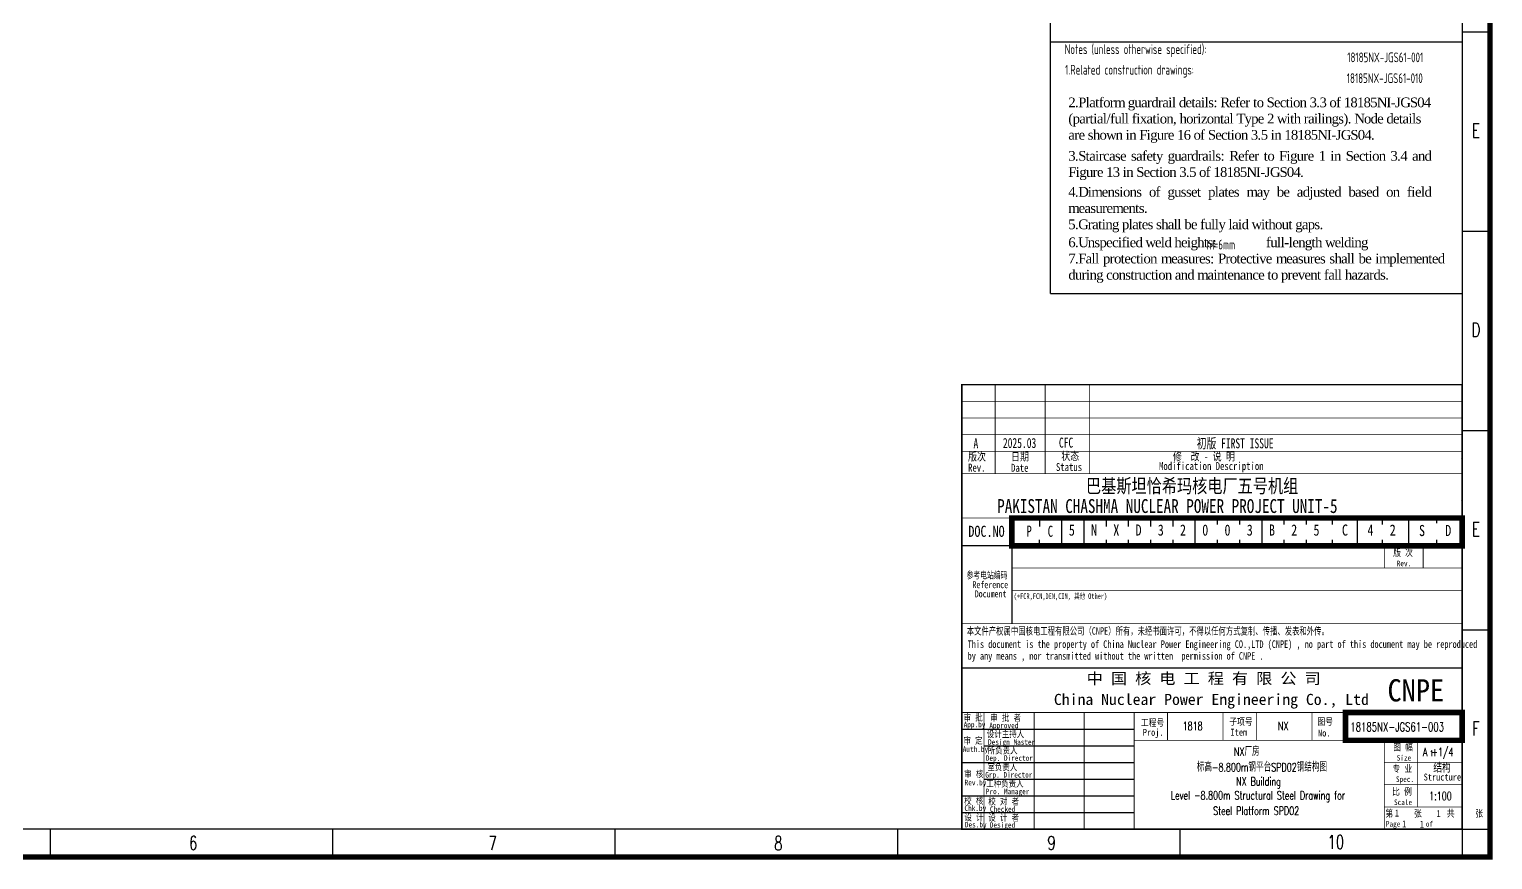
# Model space of a CAD drawing. Extents: x -110916 to 14423, y -159679 to 774005.
# Drawn here: x -58266 to -5616, y 512006 to 541900 of the extents above; entities that cross this region are included whole.
import ezdxf
from ezdxf.enums import TextEntityAlignment as Align

# ---------------------------------------------------------------- set-up
doc = ezdxf.new("R2010")
doc.units = 0
doc.linetypes.add('CONTINOUS', pattern=[0])
doc.layers.get('0').update_dxf_attribs({"linetype": 'CONTINUOUS'})
for name, color, linetype in [('1', 1, 'CONTINUOUS'), ('C77(文本)', 3, 'CONTINUOUS'), ('PUB_TEXT', 7, 'CONTINUOUS'), ('TK', 7, 'CONTINUOUS'), ('图框', 4, 'CONTINOUS'), ('标注', 3, 'CONTINUOUS')]:
    doc.layers.add(name, color=color, linetype=linetype)
doc.layers.add('_TSZ_PLOT_MARK', color=1, linetype='CONTINUOUS', plot=False)
doc.styles.add('CHINESE-3', font='romand.shx', dxfattribs={"width": 0.8, "bigfont": 'ochinese.shx'})
doc.styles.add('HZ', font='TXT.shx', dxfattribs={"width": 0.7, "bigfont": 'hz.shx'})
doc.styles.add('RH', font='romans.shx', dxfattribs={"width": 0.7, "bigfont": 'hz.shx'})
doc.styles.add('ROMAND', font='romand.shx', dxfattribs={"width": 0.7, "bigfont": 'ochinese.shx'})
doc.styles.add('TSSD_Rein', font='Tssdeng.shx', dxfattribs={"width": 0.7, "bigfont": 'hztxt.shx'})
doc.styles.add('宋体', font='', dxfattribs={"width": 0.7})
doc.styles.add('汉字', font='STFANGSO.TTF', dxfattribs={"width": 0.8, "height": 4})
doc.styles.get('宋体').set_extended_font_data('SimSun')

# ---------------------------------------------------------------- blocks, each defined once
blk = doc.blocks.new('*U53')
at = {"layer": '图框'}
blk.add_line((0, 500), (0, -500), dxfattribs=at)
blk = doc.blocks.new('*U54')
at = {"color": 0, "linetype": 'ByBlock', "lineweight": -2, "transparency": 16777216}
for p in [(50800, 0), (60960, 0), (71120, 0), (81280, 0), (91440, 0)]:
    blk.add_blockref('*U53', p, dxfattribs=at)

msp = doc.modelspace()

# ---------------------------------------------------------------- linework, layer by layer
at = {"color": 1}
for p, q in [((-21522, 532391), (-21522, 570506)), ((-21522, 541442), (-6708, 541442)), ((-21522, 532391), (-6708, 532391))]:
    msp.add_line(p, q, dxfattribs=at)
at = {"color": 4, "linetype": 'Continuous'}
msp.add_line((-22916, 524306), (-22916, 520506), dxfattribs=at)
at = {"color": 4}
msp.add_line((-21916, 524306), (-21916, 524006), dxfattribs=at)
at = {"layer": '1', "color": 4}
for p, q in [((-6749, 526442), (-6749, 526442)), ((-6749, 526442), (-6749, 526442)), ((-6749, 526442), (-6749, 526442)), ((-6749, 526442), (-6749, 526442)), ((-6749, 526442), (-6749, 526442)), ((-6749, 526442), (-6749, 526442)), ((-6749, 526442), (-6749, 526442)), ((-6749, 526442), (-6749, 526442)), ((-6716, 519112), (-6716, 526442)), ((-6716, 519112), (-6716, 526442)), ((-6746, 524931), (-6746, 524931)), ((-6746, 524931), (-6746, 524931)), ((-6746, 524931), (-6746, 524931)), ((-6746, 524931), (-6746, 524931)), ((-21916, 524206), (-21916, 524206)), ((-21116, 523306), (-21116, 524306)), ((-20316, 523306), (-20316, 524306)), ((-19516, 524006), (-19516, 524306)), ((-18716, 524006), (-18716, 524306)), ((-17916, 524006), (-17916, 524306)), ((-17116, 524006), (-17116, 524306)), ((-16316, 523306), (-16316, 524306)), ((-15516, 524077), (-15516, 524306)), ((-14716, 524077), (-14716, 524306)), ((-13916, 523306), (-13916, 524306)), ((-13116, 524077), (-13116, 524306)), ((-12316, 524077), (-12316, 524306)), ((-11379, 524077), (-11379, 524306)), ((-10479, 523327), (-10479, 524327)), ((-9579, 524077), (-9579, 524277)), ((-8629, 523306), (-8629, 524306)), ((-7629, 524127), (-7629, 524317)), ((-21916, 523306), (-21916, 523527)), ((-19516, 523306), (-19516, 523527)), ((-18716, 523306), (-18716, 523527)), ((-17916, 523306), (-17916, 523527)), ((-17116, 523306), (-17116, 523527)), ((-15516, 523306), (-15516, 523527)), ((-14716, 523306), (-14716, 523527)), ((-13116, 523306), (-13116, 523527)), ((-12316, 523306), (-12316, 523527)), ((-11379, 523277), (-11379, 523527)), ((-9579, 523327), (-9579, 523527)), ((-7629, 523327), (-7629, 523527)), ((-6716, 523306), (-24716, 523306)), ((-24716, 516706), (-18516, 516706)), ((-23916, 516106), (-18516, 516106)), ((-24716, 515506), (-18516, 515506)), ((-23916, 514906), (-18516, 514906)), ((-24716, 514306), (-18516, 514306)), ((-24716, 513706), (-18516, 513706)), ((-6716, 513106), (-24716, 513106)), ((-6716, 513106), (-24716, 513106)), ((-6716, 513106), (-24716, 513106)), ((-6716, 513106), (-24716, 513106)), ((-6716, 513106), (-24716, 513106)), ((-6716, 513106), (-24716, 513106))]:
    msp.add_line(p, q, dxfattribs=at)
at = {"layer": '1', "color": 4, "ltscale": 0.8}
msp.add_line((-24716, 522695), (-24716, 516546), dxfattribs=at)
at = {"layer": '1', "color": 4, "const_width": 50}
for points in [[(-24716, 513106), (-6716, 513106), (-6716, 529106), (-24716, 529106)], [(-24716, 518906), (-6716, 518906), (-6716, 513106), (-24716, 513106)]]:
    msp.add_lwpolyline(points, close=True, dxfattribs=at)
at = {"layer": '1', "color": 4}
for points, const_width in [([(-23516, 529106), (-23516, 525906)], 30), ([(-21716, 529106), (-21716, 525906)], 30), ([(-20116, 529106), (-20116, 525906)], 30), ([(-24716, 528506), (-6716, 528506)], 30), ([(-24716, 527906), (-6716, 527906)], 30), ([(-24716, 527306), (-6716, 527306)], 30), ([(-24716, 526706), (-6716, 526706)], 30), ([(-24716, 525906), (-6716, 525906)], 30), ([(-24716, 524306), (-6716, 524306)], 30), ([(-22916, 524306), (-22916, 520506)], 30), ([(-24716, 523306), (-6716, 523306)], 30), ([(-9516, 523306), (-9516, 522506)], 30), ([(-8116, 523306), (-8116, 522506)], 30), ([(-22916, 522506), (-6716, 522506)], 30), ([(-22916, 521706), (-6716, 521706)], 30), ([(-24716, 520506), (-6716, 520506)], 30), ([(-24716, 517306), (-6716, 517306)], 30), ([(-23916, 517306), (-23916, 513106)], 30), ([(-23916, 517306), (-23916, 513106)], 30), ([(-22116, 517306), (-22116, 513106)], 30), ([(-20316, 517306), (-20316, 513106)], 30), ([(-18516, 517306), (-18516, 513106)], 30), ([(-17316, 517306), (-17316, 516306)], 25), ([(-15316, 517306), (-15316, 516306)], 25), ([(-14116, 517306), (-14116, 516306)], 25), ([(-12116, 517306), (-12116, 516306)], 25), ([(-10916, 517306), (-10916, 516306)], 25), ([(-18516, 516306), (-6716, 516306)], 30), ([(-9516, 516306), (-9516, 513106)], 30), ([(-8316, 516306), (-8316, 513906)], 25), ([(-6716, 515506), (-9516, 515506)], 25), ([(-6716, 514706), (-9516, 514706)], 25), ([(-6716, 513906), (-9516, 513906)], 25)]:
    msp.add_lwpolyline(points, dxfattribs=dict(at, const_width=const_width))
at = {"layer": '_TSZ_PLOT_MARK', "const_width": 200}
for points in [[(-110816, 512106), (-5716, 512106), (-5716, 571506), (-110816, 571506)], [(-22916, 523306), (-6716, 523306), (-6716, 524306), (-22916, 524306)], [(-10916, 516306), (-6716, 516306), (-6716, 517306), (-10916, 517306)]]:
    msp.add_lwpolyline(points, close=True, dxfattribs=at)
at = {"layer": '_TSZ_PLOT_MARK'}
for points in [[(-110816, 512106), (-5716, 512106), (-5716, 571506), (-110816, 571506)], [(-110816, 512106), (-5716, 512106), (-5716, 571506), (-110816, 571506)], [(-110816, 512106), (-5716, 512106), (-5716, 571506), (-110816, 571506)], [(-22916, 523306), (-6716, 523306), (-6716, 524306), (-22916, 524306)], [(-22916, 523306), (-6716, 523306), (-6716, 524306), (-22916, 524306)], [(-22916, 523306), (-6716, 523306), (-6716, 524306), (-22916, 524306)], [(-10916, 516306), (-6716, 516306), (-6716, 517306), (-10916, 517306)], [(-10916, 516306), (-6716, 516306), (-6716, 517306), (-10916, 517306)], [(-10916, 516306), (-6716, 516306), (-6716, 517306), (-10916, 517306)]]:
    msp.add_lwpolyline(points, close=True, dxfattribs=at)
at = {"layer": '图框'}
for p, q in [((-5716, 571506), (-5716, 512106)), ((-6716, 541806), (-6716, 513106)), ((-6716, 541806), (-6716, 513106)), ((-6716, 541806), (-6716, 513106)), ((-6716, 541806), (-6716, 513106)), ((-6716, 541806), (-5716, 541806)), ((-6716, 534631), (-5716, 534631)), ((-6716, 527456), (-5716, 527456)), ((-6716, 520281), (-5716, 520281)), ((-6716, 513106), (-6716, 512106)), ((-6716, 513106), (-5716, 513106)), ((-5716, 512106), (-110816, 512106))]:
    msp.add_line(p, q, dxfattribs=at)
at = {"layer": '图框', "color": 1}
for p, q in [((-6716, 570506), (-6716, 513106)), ((-6716, 513106), (-108316, 513106))]:
    msp.add_line(p, q, dxfattribs=at)
at = {"layer": '图框', "color": 4}
msp.add_line((-6716, 513106), (-24716, 513106), dxfattribs=at)
msp.add_line((-6716, 513106), (-24716, 513106), dxfattribs=at)
msp.add_line((-6716, 513106), (-24716, 513106), dxfattribs=at)
msp.add_line((-6716, 513106), (-24716, 513106), dxfattribs=at)

# ---------------------------------------------------------------- block references
at = {"linetype": 'Continuous'}
msp.add_blockref('*U54', (-108316, 512606), dxfattribs=at)

# ---------------------------------------------------------------- texts
at = {"color": 4, "linetype": 'Continuous', "style": '宋体', "width": 0.8}
for s, p in [('巴基斯坦恰希玛核电厂五号机组', (-20249, 525213)), ('PAKISTAN CHASHMA NUCLEAR POWER PROJECT UNIT-5', (-23444, 524488))]:
    msp.add_text(s, height=500, dxfattribs=at).set_placement(p)
for s, p in [('5', (-20867, 523554)), ('N', (-20067, 523554)), ('X', (-19267, 523554)), ('D', (-18467, 523554)), ('3', (-17667, 523554)), ('2', (-16867, 523554)), ('0', (-16067, 523554)), ('B', (-13667, 523554)), ('2', (-12867, 523554)), ('5', (-12067, 523554)), ('C', (-11041, 523554)), ('4', (-10122, 523554)), ('2', (-9322, 523554)), ('S', (-8270, 523537)), ('D', (-7326, 523537))]:
    msp.add_text(s, height=400, dxfattribs=at).set_placement(p, align=Align.BOTTOM_LEFT)
at = {"color": 2, "linetype": 'Continuous', "style": '宋体', "width": 0.8}
for s, p in [('0', (-15267, 523554)), ('3', (-14467, 523554))]:
    msp.add_text(s, height=400, dxfattribs=at).set_placement(p, align=Align.BOTTOM_LEFT)
at = {"color": 4, "linetype": 'Continuous', "char_height": 400, "attachment_point": 5, "style": '宋体'}
for s, width, insert in [('P', 577.48, (-22295, 523835)), ('C', 676.01, (-21529, 523827))]:
    msp.add_mtext_dynamic_manual_height_columns(s, width=width, gutter_width=100, heights=[0], dxfattribs=dict(at, insert=insert))
at = {"layer": '1', "color": 4}
for s, height, style, width, p in [('A', 360, '宋体', 0.7, (-24297, 526819)), ('2025.03', 360, '宋体', 0.7, (-23238, 526828)), ('CFC', 360, '宋体', 0.7, (-21223, 526841)), ('初版 FIRST ISSUE', 360, '宋体', 0.7, (-16265, 526815)), ('版次', 288, '汉字', 0.8, (-24491, 526372)), ('日期 ', 288, '汉字', 0.8, (-22946, 526372)), ('状态', 288, '汉字', 0.8, (-21138, 526394)), ('修  改 - 说 明', 288, '汉字', 0.8, (-17121, 526378)), ('Rev.', 288, '汉字', 0.8, (-24491, 525976)), ('Date', 288, '汉字', 0.8, (-22946, 525970)), ('Status', 288, '汉字', 0.8, (-21329, 525998)), ('Modification Description', 288, '汉字', 0.8, (-17621, 526034)), ('DOC.NO', 400, '宋体', 0.8, (-24481, 523628)), ('版 次', 250, '汉字', 0.8, (-9197, 522933)), ('Rev.', 200, '汉字', 0.8, (-9071, 522573)), ('审 批', 240, '汉字', 0.8, (-24652, 517008)), ('审 批 者', 240, '汉字', 0.8, (-23694, 517000)), ('App.by', 200, '汉字', 0.8, (-24649, 516774)), ('设计主持人', 240, '汉字', 0.8, (-23817, 516410)), ('Approved', 200, '汉字', 0.8, (-23726, 516740)), ('Proj.', 250, '汉字', 0.8, (-18206, 516467)), ('Item', 250, '汉字', 0.8, (-15049, 516471)), ('No.', 250, '汉字', 0.8, (-11901, 516443)), ('Auth.by', 200, '汉字', 0.8, (-24683, 515890)), ('审 定', 240, '汉字', 0.8, (-24656, 516178)), ('所负责人', 240, '汉字', 0.8, (-23785, 515824)), ('Design Master', 200, '汉字', 0.8, (-23773, 516142)), ('图 幅', 250, '汉字', 0.8, (-9197, 515933)), ('Dep. Director', 200, '汉字', 0.8, (-23854, 515567)), ('室负责人', 240, '汉字', 0.8, (-23796, 515221)), ('专 业', 250, '汉字', 0.8, (-9224, 515165)), ('Size', 200, '汉字', 0.8, (-9071, 515573)), ('审 核', 240, '汉字', 0.8, (-24632, 514972)), ('Grp. Director', 200, '汉字', 0.8, (-23873, 514964)), ('Spec.', 200, '汉字', 0.8, (-9099, 514805)), ('Structure', 250, '汉字', 0.8, (-8101, 514857)), ('Rev.by', 200, '汉字', 0.8, (-24615, 514684)), ('Pro. Manager', 200, '汉字', 0.8, (-23853, 514365)), ('工种负责人', 240, '汉字', 0.8, (-23839, 514630)), ('比 例', 250, '汉字', 0.8, (-9237, 514336)), ('校 核', 240, '汉字', 0.8, (-24631, 514009)), ('Chk.by', 200, '汉字', 0.8, (-24622, 513765)), ('校 对 者', 240, '汉字', 0.8, (-23763, 513986)), ('Checked', 200, '汉字', 0.8, (-23706, 513728)), ('Scale', 200, '汉字', 0.8, (-9169, 513976)), ('设 计', 240, '汉字', 0.8, (-24623, 513416)), ('Des.by', 200, '汉字', 0.8, (-24607, 513170)), ('设 计 者', 240, '汉字', 0.8, (-23763, 513401)), ('Desiged', 200, '汉字', 0.8, (-23710, 513159)), ('第     张      共     张', 250, '汉字', 0.8, (-9477, 513551)), ('Page       of  ', 200, '汉字', 0.8, (-9461, 513196)), ('1', 250, '汉字', 0.8, (-9137, 513562)), ('1', 250, '汉字', 0.8, (-8876, 513172)), ('1', 250, '汉字', 0.8, (-8239, 513162)), ('1', 250, '汉字', 0.8, (-7642, 513547))]:
    msp.add_text(s, height=height, dxfattribs=dict(at, style=style, width=width)).set_placement(p)
at = {"layer": '1', "color": 4, "ltscale": 0.8}
for s, height, style, width, p in [('参考电站编码', 250, '宋体', 0.7, (-24546, 522127)), ('Reference', 250, '宋体', 0.7, (-24335, 521782)), ('Document', 250, '宋体', 0.7, (-24252, 521452)), ('(+FCR,FCN,DEN,CIN, 其他 Other)', 200, '宋体', 0.7, (-22849, 521396)), ('本文件产权属中国核电工程有限公司（CNPE）所有，未经书面许可，不得以任何方式复制、传播、发表和外传。', 270, '宋体', 0.7, (-24539, 520106)), ('This document is the property of China Nuclear Power Engineering CO.,LTD (CNPE) , no part of this document may be reproduced ', 270, '宋体', 0.7, (-24507, 519632)), ('by any means , nor transmitted without the written  permission of CNPE .', 270, '宋体', 0.7, (-24507, 519208)), ('工程号', 250, '汉字', 0.8, (-18274, 516819)), ('子项号', 250, '汉字', 0.8, (-15094, 516850)), ('图号', 250, '汉字', 0.8, (-11923, 516857))]:
    msp.add_text(s, height=height, dxfattribs=dict(at, style=style, width=width)).set_placement(p)
at = {"layer": '1', "color": 4, "style": '宋体'}
for s, width, p, p2 in [('中 国 核 电 工 程 有 限 公 司', 1.015354, (-20224, 518333), (-11802, 518333)), ('China Nuclear Power Engineering Co., Ltd', 0.990448, (-21403, 517578), (-10071, 517578))]:
    msp.add_text(s, height=400, dxfattribs=dict(at, width=width)).set_placement(p, p2, align=Align.FIT)
at = {"layer": 'C77(文本)', "style": 'TSSD_Rein', "width": 0.7}
for s, p in [(' Notes (unless otherwise specified):   ', (-21164, 541008)), ('18185NX-JGS61-001', (-10850, 540713)), ('1.Related construction drawings:  ', (-21000, 540268)), ('18185NX-JGS61-010', (-10867, 539964)), ('h%%142f', (-15906, 533968)), ('=6mm', (-15650, 533976, 0))]:
    msp.add_text(s, height=350, dxfattribs=at).set_placement(p)
at = {"layer": 'C77(文本)', "char_height": 350, "attachment_point": 1, "style": 'TSSD_Rein'}
for s, width, insert in [('{\\fTimes New Roman|b0|i0|c0|p18;\\W1;\\T0.9;2.Platform guardrail details: Refer to Section 3.3 of 18185NI-JGS04 (partial/full fixation, horizontal Type 2 with railings). Node details are shown in Figure 16 of Section 3.5 in 18185NI-JGS04.}', 13014.8, (-20885, 539442)), ('\\pxqj,t3;{\\fTimes New Roman|b0|i0|c0|p18;\\W1;\\T0.9;3.Staircase safety guardrails: Refer to Figure 1 in Section 3.4 and Figure 13 in Section 3.5 of 18185NI-JGS04.  }', 13014.8, (-20885, 537518)), ('\\pxqj,t3;{\\fTimes New Roman|b0|i0|c0|p18;\\W1;\\T0.9;4.Dimensions of gusset plates may be adjusted based on field measurements.}', 13014.8, (-20885, 536222)), ('\\pxqj,t3;{\\fTimes New Roman|b0|i0|c0|p18;\\W1;\\T0.9;5.Grating plates shall be fully laid without gaps.  }', 13014.8, (-20885, 535053)), ('\\pxqj,t3;{\\fTimes New Roman|b0|i0|c0|p18;\\W1;\\T0.9;6.Unspecified weld heights:               full-length welding   \\P7.Fall protection measures: Protective measures shall be implemented during construction and maintenance to prevent fall hazards.  }', 13490.1, (-20885, 534405))]:
    msp.add_mtext_dynamic_manual_height_columns(s, width=width, gutter_width=5000, heights=[0], dxfattribs=dict(at, insert=insert))
at = {"layer": 'PUB_TEXT', "color": 4, "style": '宋体', "width": 0.891618}
msp.add_text('CNPE', height=800, dxfattribs=at).set_placement((-9402, 517705), (-7361, 517705), align=Align.FIT)
at = {"layer": 'TK', "color": 4}
for s, style, width, p in [('1818', 'ROMAND', 0.7, (-16772, 516669)), ('NX', 'ROMAND', 0.7, (-13342, 516669)), ('结构', 'CHINESE-3', 0.8, (-7752, 515149))]:
    msp.add_text(s, height=300, dxfattribs=dict(at, style=style, width=width)).set_placement(p)
at = {"layer": 'TK', "color": 2, "style": 'RH', "width": 0.7}
for s, p in [('NX厂房', (-14925, 515748)), ('NX Building', (-14849, 514674)), ('Level -8.800m Structural Steel Drawing for', (-17199, 514174)), (' Steel Platform SPD02', (-15819, 513619))]:
    msp.add_text(s, height=300, dxfattribs=at).set_placement(p)
at = {"layer": 'TK', "color": 0, "style": 'ROMAND', "width": 0.7}
for s, height, p in [('A +1/4', 300, (-8126, 515735)), ('1', 200, (-7889, 515735))]:
    msp.add_text(s, height=height, dxfattribs=at).set_placement(p)
at = {"layer": 'TK', "color": 3, "style": 'RH', "width": 0.7}
msp.add_text('标高-8.800m钢平台SPD02钢结构图', height=300, dxfattribs=at).set_placement((-16264, 515186))
at = {"layer": 'TK', "style": 'ROMAND', "width": 0.7}
msp.add_text('1:100', height=300, dxfattribs=at).set_placement((-7901, 514153))
at = {"layer": '图框', "style": 'HZ', "width": 0.7}
for s, p in [('E', (-6220, 538007)), ('D', (-6220, 530832)), ('E', (-6220, 523657)), ('F', (-6220, 516482)), ('6', (-52367, 512361)), ('7', (-41596, 512356)), ('8', (-31316, 512356)), ('9', (-21488, 512361)), ('10', (-11262, 512396))]:
    msp.add_text(s, height=500, dxfattribs=at).set_placement(p, align=Align.CENTER)
at = {"layer": '标注', "color": 4, "ltscale": 0.001, "style": 'ROMAND', "width": 0.7}
msp.add_text('18185NX-JGS61-003', height=320, dxfattribs=at).set_placement((-10737, 516626))

doc.saveas('drawing.dxf')
